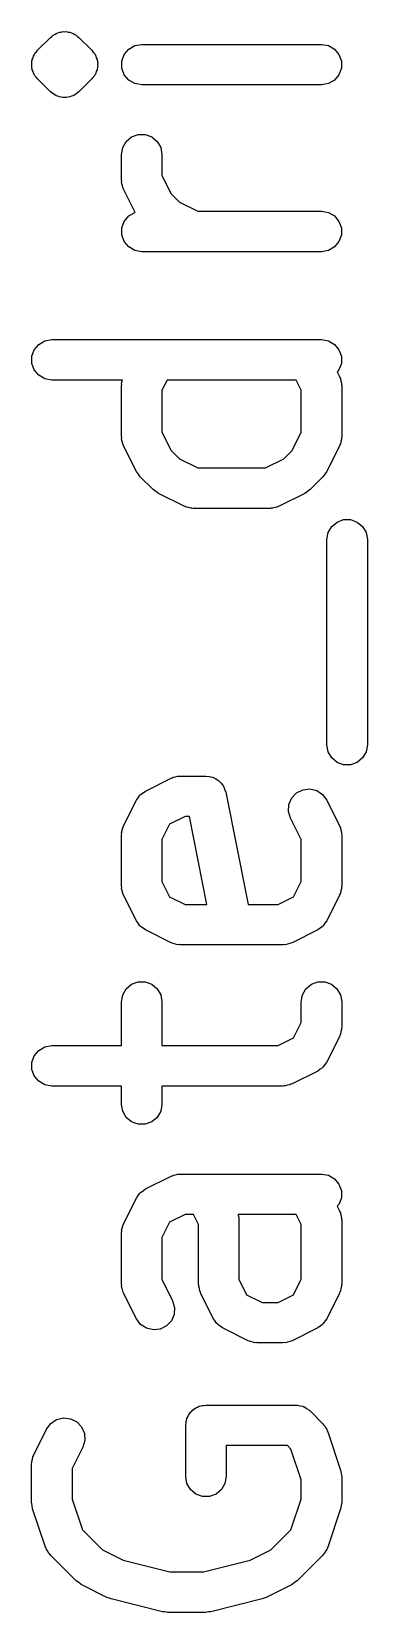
# Model space of a CAD drawing. Extents: x 1 to 57, y -99 to 45.
# Drawn here: x 9.38 to 10.62, y -37.24 to -31.38 of the extents above; entities that cross this region are included whole.
import ezdxf

# ---------------------------------------------------------------- set-up
doc = ezdxf.new("R2010")
doc.units = 0
doc.header["$MEASUREMENT"] = 0
doc.layers.add('BLACK', color=7, linetype='CONTINUOUS')

msp = doc.modelspace()

# ---------------------------------------------------------------- linework, layer by layer
at = {"layer": 'Black'}
for p, q in [((9.39935, -31.447), (9.44697, -31.3993)), ((9.44697, -31.3993), (9.45234, -31.3956)), ((9.45234, -31.3956), (9.45698, -31.3909)), ((9.45698, -31.3909), (9.46293, -31.3882)), ((9.46293, -31.3882), (9.4683, -31.3844)), ((9.4683, -31.3844), (9.47464, -31.3827)), ((9.47464, -31.3827), (9.48059, -31.3799)), ((9.48059, -31.3799), (9.48713, -31.3794)), ((9.48713, -31.3794), (9.49346, -31.3777)), ((9.49346, -31.3777), (9.5, -31.3782)), ((9.5, -31.3782), (9.50654, -31.3777)), ((9.50654, -31.3777), (9.51287, -31.3794)), ((9.51287, -31.3794), (9.51941, -31.3799)), ((9.51941, -31.3799), (9.52536, -31.3827)), ((9.52536, -31.3827), (9.5317, -31.3844)), ((9.5317, -31.3844), (9.53707, -31.3882)), ((9.53707, -31.3882), (9.54302, -31.3909)), ((9.54302, -31.3909), (9.54766, -31.3956)), ((9.54766, -31.3956), (9.55303, -31.3993)), ((9.55303, -31.3993), (9.60065, -31.447)), ((9.7375, -31.4425), (9.76006, -31.4295)), ((9.76006, -31.4295), (9.78571, -31.425)), ((9.78571, -31.425), (10.4524, -31.425)), ((10.4524, -31.425), (10.478, -31.4295)), ((10.478, -31.4295), (10.5006, -31.4425)), ((9.37852, -31.487), (9.37965, -31.4839)), ((9.37852, -31.4903), (9.37852, -31.487)), ((9.37965, -31.4839), (9.37994, -31.4806)), ((9.37994, -31.4806), (9.38271, -31.4746)), ((9.38271, -31.4746), (9.38441, -31.4683)), ((9.38441, -31.4683), (9.3863, -31.4656)), ((9.3863, -31.4656), (9.38743, -31.4625)), ((9.38743, -31.4625), (9.38955, -31.46)), ((9.38955, -31.46), (9.39094, -31.457)), ((9.39094, -31.457), (9.39559, -31.4523)), ((9.39559, -31.4523), (9.39935, -31.447)), ((9.60065, -31.447), (9.60441, -31.4523)), ((9.60441, -31.4523), (9.60906, -31.457)), ((9.60906, -31.457), (9.61045, -31.46)), ((9.61045, -31.46), (9.61257, -31.4625)), ((9.61257, -31.4625), (9.6137, -31.4656)), ((9.6137, -31.4656), (9.61559, -31.4683)), ((9.61559, -31.4683), (9.61729, -31.4746)), ((9.61729, -31.4746), (9.62006, -31.4806)), ((9.62006, -31.4806), (9.62035, -31.4839)), ((9.62035, -31.4839), (9.62148, -31.487)), ((9.62148, -31.487), (9.62148, -31.4903)), ((9.71185, -31.487), (9.72076, -31.4625)), ((9.71185, -31.513), (9.71185, -31.487)), ((9.72076, -31.4625), (9.7375, -31.4425)), ((10.5006, -31.4425), (10.5173, -31.4625)), ((10.5173, -31.4625), (10.5262, -31.487)), ((10.5262, -31.487), (10.5262, -31.513)), ((9.37767, -31.4935), (9.37852, -31.4903)), ((9.37824, -31.5), (9.37767, -31.4935)), ((9.37767, -31.5065), (9.37824, -31.5)), ((9.37852, -31.5097), (9.37767, -31.5065)), ((9.37852, -31.513), (9.37852, -31.5097)), ((9.37965, -31.5161), (9.37852, -31.513)), ((9.37994, -31.5194), (9.37965, -31.5161)), ((9.38271, -31.5254), (9.37994, -31.5194)), ((9.38441, -31.5317), (9.38271, -31.5254)), ((9.3863, -31.5344), (9.38441, -31.5317)), ((9.38743, -31.5375), (9.3863, -31.5344)), ((9.38955, -31.54), (9.38743, -31.5375)), ((9.39094, -31.543), (9.38955, -31.54)), ((9.39559, -31.5477), (9.39094, -31.543)), ((9.39935, -31.553), (9.39559, -31.5477)), ((9.60441, -31.5477), (9.60065, -31.553)), ((9.60906, -31.543), (9.60441, -31.5477)), ((9.61045, -31.54), (9.60906, -31.543)), ((9.61257, -31.5375), (9.61045, -31.54)), ((9.6137, -31.5344), (9.61257, -31.5375)), ((9.61559, -31.5317), (9.6137, -31.5344)), ((9.61729, -31.5254), (9.61559, -31.5317)), ((9.62006, -31.5194), (9.61729, -31.5254)), ((9.62035, -31.5161), (9.62006, -31.5194)), ((9.62148, -31.513), (9.62035, -31.5161)), ((9.62148, -31.4903), (9.62233, -31.4935)), ((9.62233, -31.5065), (9.62148, -31.5097)), ((9.62148, -31.5097), (9.62148, -31.513)), ((9.62233, -31.4935), (9.62176, -31.5)), ((9.62176, -31.5), (9.62233, -31.5065)), ((9.72076, -31.5375), (9.71185, -31.513)), ((9.7375, -31.5575), (9.72076, -31.5375)), ((10.5173, -31.5375), (10.5006, -31.5575)), ((10.5262, -31.513), (10.5173, -31.5375)), ((9.44697, -31.6007), (9.39935, -31.553)), ((9.45234, -31.6044), (9.44697, -31.6007)), ((9.45698, -31.6091), (9.45234, -31.6044)), ((9.54766, -31.6044), (9.54302, -31.6091)), ((9.55303, -31.6007), (9.54766, -31.6044)), ((9.60065, -31.553), (9.55303, -31.6007)), ((9.76006, -31.5705), (9.7375, -31.5575)), ((9.78571, -31.575), (9.76006, -31.5705)), ((10.4524, -31.575), (9.78571, -31.575)), ((10.478, -31.5705), (10.4524, -31.575)), ((10.5006, -31.5575), (10.478, -31.5705)), ((9.46293, -31.6118), (9.45698, -31.6091)), ((9.4683, -31.6156), (9.46293, -31.6118)), ((9.47464, -31.6173), (9.4683, -31.6156)), ((9.48059, -31.6201), (9.47464, -31.6173)), ((9.48713, -31.6206), (9.48059, -31.6201)), ((9.49346, -31.6223), (9.48713, -31.6206)), ((9.5, -31.6218), (9.49346, -31.6223)), ((9.50654, -31.6223), (9.5, -31.6218)), ((9.51287, -31.6206), (9.50654, -31.6223)), ((9.51941, -31.6201), (9.51287, -31.6206)), ((9.52536, -31.6173), (9.51941, -31.6201)), ((9.5317, -31.6156), (9.52536, -31.6173)), ((9.53707, -31.6118), (9.5317, -31.6156)), ((9.54302, -31.6091), (9.53707, -31.6118)), ((9.72826, -31.7851), (9.74821, -31.7684)), ((9.74821, -31.7684), (9.77269, -31.7595)), ((9.77269, -31.7595), (9.79874, -31.7595)), ((9.79874, -31.7595), (9.82321, -31.7684)), ((9.82321, -31.7684), (9.84317, -31.7851)), ((9.71071, -31.8333), (9.71524, -31.8077)), ((9.71071, -31.9286), (9.71071, -31.8333)), ((9.71524, -31.8077), (9.72826, -31.7851)), ((9.84317, -31.7851), (9.85619, -31.8077)), ((9.85619, -31.8077), (9.86071, -31.8333)), ((9.86071, -31.8333), (9.86071, -31.9109)), ((9.71146, -31.9328), (9.71071, -31.9286)), ((9.71121, -31.9371), (9.71146, -31.9328)), ((9.71371, -31.9456), (9.71121, -31.9371)), ((9.71524, -31.9542), (9.71371, -31.9456)), ((9.7174, -31.958), (9.71524, -31.9542)), ((9.71863, -31.9621), (9.7174, -31.958)), ((9.86071, -31.9109), (9.89497, -31.9794)), ((9.76171, -32.0483), (9.71863, -31.9621)), ((9.89497, -31.9794), (9.92538, -32.0098)), ((9.92538, -32.0098), (9.9939, -32.044)), ((9.72076, -32.0815), (9.7375, -32.0616)), ((9.7375, -32.0616), (9.76006, -32.0486)), ((9.76006, -32.0486), (9.76171, -32.0483)), ((9.9939, -32.044), (10.4524, -32.044)), ((10.4524, -32.044), (10.478, -32.0486)), ((10.478, -32.0486), (10.5006, -32.0616)), ((10.5006, -32.0616), (10.5173, -32.0815)), ((9.71185, -32.106), (9.72076, -32.0815)), ((9.71185, -32.1321), (9.71185, -32.106)), ((9.72076, -32.1565), (9.71185, -32.1321)), ((10.5173, -32.0815), (10.5262, -32.106)), ((10.5262, -32.1321), (10.5173, -32.1565)), ((10.5262, -32.106), (10.5262, -32.1321)), ((9.7375, -32.1765), (9.72076, -32.1565)), ((9.76006, -32.1895), (9.7375, -32.1765)), ((9.78571, -32.194), (9.76006, -32.1895)), ((10.478, -32.1895), (10.4524, -32.194)), ((10.5006, -32.1765), (10.478, -32.1895)), ((10.5173, -32.1565), (10.5006, -32.1765)), ((10.4524, -32.194), (9.78571, -32.194)), ((9.38743, -32.5577), (9.40417, -32.5378)), ((9.40417, -32.5378), (9.42673, -32.5248)), ((9.42673, -32.5248), (9.45238, -32.5202)), ((9.45238, -32.5202), (10.4524, -32.5202)), ((10.4524, -32.5202), (10.478, -32.5248)), ((10.478, -32.5248), (10.5006, -32.5378)), ((10.5006, -32.5378), (10.5173, -32.5577)), ((9.37852, -32.5822), (9.38743, -32.5577)), ((9.37852, -32.6083), (9.37852, -32.5822)), ((10.5173, -32.5577), (10.5262, -32.5822)), ((10.5262, -32.5822), (10.5262, -32.6083)), ((9.38743, -32.6327), (9.37852, -32.6083)), ((9.40417, -32.6527), (9.38743, -32.6327)), ((9.42673, -32.6657), (9.40417, -32.6527)), ((10.5173, -32.6327), (10.5111, -32.6402)), ((10.5111, -32.6402), (10.5195, -32.6569)), ((10.5262, -32.6083), (10.5173, -32.6327)), ((10.5195, -32.6569), (10.5207, -32.6611)), ((10.5207, -32.6611), (10.5229, -32.6648)), ((9.45238, -32.6702), (9.42673, -32.6657)), ((9.71428, -32.6702), (9.45238, -32.6702)), ((9.71071, -32.6905), (9.71146, -32.6862)), ((9.71071, -32.881), (9.71071, -32.6905)), ((9.71121, -32.6819), (9.71371, -32.6735)), ((9.71146, -32.6862), (9.71121, -32.6819)), ((9.71371, -32.6735), (9.71428, -32.6702)), ((9.87969, -32.6702), (9.86071, -32.7082)), ((9.86071, -32.7082), (9.86071, -32.8632)), ((10.3584, -32.6702), (9.87969, -32.6702)), ((10.3774, -32.7082), (10.3584, -32.6702)), ((10.3774, -32.8632), (10.3774, -32.7082)), ((10.5229, -32.6648), (10.5244, -32.6735)), ((10.5244, -32.6735), (10.5269, -32.6819)), ((10.5269, -32.6819), (10.5266, -32.6862)), ((10.5266, -32.6862), (10.5274, -32.6905)), ((10.5274, -32.6905), (10.5274, -32.881)), ((9.71146, -32.8852), (9.71071, -32.881)), ((9.71121, -32.8895), (9.71146, -32.8852)), ((9.71371, -32.8979), (9.71121, -32.8895)), ((9.86071, -32.8632), (9.89497, -32.9318)), ((10.3431, -32.9318), (10.3774, -32.8632)), ((10.5269, -32.8895), (10.5244, -32.8979)), ((10.5274, -32.881), (10.5266, -32.8852)), ((10.5266, -32.8852), (10.5269, -32.8895)), ((9.71524, -32.9066), (9.71371, -32.8979)), ((9.7174, -32.9104), (9.71524, -32.9066)), ((9.71863, -32.9145), (9.7174, -32.9104)), ((9.76625, -33.0097), (9.71863, -32.9145)), ((9.89497, -32.9318), (9.92538, -32.9622)), ((10.3127, -32.9622), (10.3431, -32.9318)), ((10.5195, -32.9145), (10.4718, -33.0097)), ((10.5207, -32.9104), (10.5195, -32.9145)), ((10.5229, -32.9066), (10.5207, -32.9104)), ((10.5244, -32.8979), (10.5229, -32.9066)), ((9.77341, -33.0194), (9.76625, -33.0097)), ((9.92538, -32.9622), (9.9939, -32.9964)), ((9.9939, -32.9964), (10.2442, -32.9964)), ((10.2442, -32.9964), (10.3127, -32.9622)), ((10.4718, -33.0097), (10.4647, -33.0194)), ((9.7803, -33.0292), (9.77341, -33.0194)), ((9.82792, -33.0768), (9.7803, -33.0292)), ((10.4578, -33.0292), (10.4102, -33.0768)), ((10.4647, -33.0194), (10.4578, -33.0292)), ((9.83775, -33.0837), (9.82792, -33.0768)), ((9.84741, -33.0909), (9.83775, -33.0837)), ((9.94265, -33.1385), (9.84741, -33.0909)), ((10.3907, -33.0909), (10.2954, -33.1385)), ((10.4003, -33.0837), (10.3907, -33.0909)), ((10.4102, -33.0768), (10.4003, -33.0837)), ((9.94679, -33.1397), (9.94265, -33.1385)), ((9.95054, -33.1419), (9.94679, -33.1397)), ((9.95919, -33.1434), (9.95054, -33.1419)), ((9.96762, -33.1459), (9.95919, -33.1434)), ((9.97193, -33.1457), (9.96762, -33.1459)), ((9.97619, -33.1464), (9.97193, -33.1457)), ((10.2619, -33.1464), (9.97619, -33.1464)), ((10.2662, -33.1457), (10.2619, -33.1464)), ((10.2705, -33.1459), (10.2662, -33.1457)), ((10.2789, -33.1434), (10.2705, -33.1459)), ((10.2876, -33.1419), (10.2789, -33.1434)), ((10.2913, -33.1397), (10.2876, -33.1419)), ((10.2954, -33.1385), (10.2913, -33.1397)), ((10.5101, -33.197), (10.5346, -33.188)), ((10.5346, -33.188), (10.5606, -33.188)), ((10.5606, -33.188), (10.5851, -33.197)), ((10.4726, -33.2619), (10.4771, -33.2363)), ((10.4771, -33.2363), (10.4902, -33.2137)), ((10.4902, -33.2137), (10.5101, -33.197)), ((10.5851, -33.197), (10.6051, -33.2137)), ((10.6051, -33.2137), (10.6181, -33.2363)), ((10.6181, -33.2363), (10.6226, -33.2619)), ((10.4726, -34.0238), (10.4726, -33.2619)), ((10.6226, -33.2619), (10.6226, -34.0238)), ((10.4771, -34.0495), (10.4726, -34.0238)), ((10.4902, -34.072), (10.4771, -34.0495)), ((10.6181, -34.0495), (10.6051, -34.072)), ((10.6226, -34.0238), (10.6181, -34.0495)), ((10.5101, -34.0888), (10.4902, -34.072)), ((10.5346, -34.0977), (10.5101, -34.0888)), ((10.5606, -34.0977), (10.5346, -34.0977)), ((10.5851, -34.0888), (10.5606, -34.0977)), ((10.6051, -34.072), (10.5851, -34.0888)), ((9.79979, -34.1948), (9.89503, -34.1472)), ((9.89503, -34.1472), (9.89917, -34.146)), ((9.89917, -34.146), (9.90292, -34.1438)), ((9.90292, -34.1438), (9.91157, -34.1423)), ((9.91157, -34.1423), (9.92, -34.1398)), ((9.92, -34.1398), (9.92431, -34.14)), ((9.92431, -34.14), (9.92857, -34.1393)), ((9.92857, -34.1393), (10.0238, -34.1393)), ((10.0238, -34.1393), (10.0358, -34.1414)), ((10.0358, -34.1414), (10.0478, -34.1432)), ((10.0478, -34.1432), (10.0486, -34.1437)), ((10.0486, -34.1437), (10.0495, -34.1438)), ((10.0495, -34.1438), (10.06, -34.1499)), ((10.06, -34.1499), (10.0707, -34.1557)), ((10.0707, -34.1557), (10.0713, -34.1564)), ((10.0713, -34.1564), (10.072, -34.1568)), ((10.072, -34.1568), (10.0798, -34.1661)), ((10.0798, -34.1661), (10.0879, -34.1753)), ((10.0879, -34.1753), (10.0882, -34.1761)), ((10.0882, -34.1761), (10.0888, -34.1768)), ((10.0888, -34.1768), (10.0929, -34.1882)), ((10.3834, -34.19), (10.4093, -34.187)), ((10.4093, -34.187), (10.4346, -34.1931)), ((9.71863, -34.3236), (9.76625, -34.2284)), ((9.76625, -34.2284), (9.77281, -34.2195)), ((9.77281, -34.2195), (9.77887, -34.2103)), ((9.77887, -34.2103), (9.78053, -34.2091)), ((9.78053, -34.2091), (9.78177, -34.2074)), ((9.78177, -34.2074), (9.79095, -34.2014)), ((9.79095, -34.2014), (9.79979, -34.1948)), ((10.0929, -34.1882), (10.0974, -34.1996)), ((10.0974, -34.1996), (10.1805, -34.6155)), ((10.3303, -34.2705), (10.3318, -34.2445)), ((10.3318, -34.2445), (10.3422, -34.2206)), ((10.3422, -34.2206), (10.3601, -34.2017)), ((10.3601, -34.2017), (10.3834, -34.19)), ((10.4346, -34.1931), (10.4563, -34.2074)), ((10.4563, -34.2074), (10.4718, -34.2284)), ((10.4718, -34.2284), (10.5195, -34.3236)), ((9.94628, -34.2893), (9.88923, -34.3178)), ((9.96232, -34.2893), (9.94628, -34.2893)), ((10.0276, -34.6155), (9.96232, -34.2893)), ((10.3377, -34.2954), (10.3303, -34.2705)), ((10.3774, -34.3748), (10.3377, -34.2954)), ((9.71071, -34.3571), (9.71146, -34.3529)), ((9.71071, -34.5476), (9.71071, -34.3571)), ((9.71121, -34.3486), (9.71371, -34.3401)), ((9.71146, -34.3529), (9.71121, -34.3486)), ((9.71371, -34.3401), (9.71524, -34.3315)), ((9.71524, -34.3315), (9.7174, -34.3277)), ((9.7174, -34.3277), (9.71863, -34.3236)), ((9.88923, -34.3178), (9.86071, -34.3748)), ((10.5195, -34.3236), (10.5207, -34.3277)), ((10.5207, -34.3277), (10.5229, -34.3315)), ((10.5229, -34.3315), (10.5244, -34.3401)), ((10.5244, -34.3401), (10.5269, -34.3486)), ((10.5269, -34.3486), (10.5266, -34.3529)), ((10.5266, -34.3529), (10.5274, -34.3571)), ((10.5274, -34.3571), (10.5274, -34.5476)), ((9.86071, -34.3748), (9.86071, -34.5299)), ((10.3774, -34.5299), (10.3774, -34.3748)), ((9.86071, -34.5299), (9.88923, -34.587)), ((10.3489, -34.587), (10.3774, -34.5299)), ((9.71146, -34.5519), (9.71071, -34.5476)), ((9.71121, -34.5562), (9.71146, -34.5519)), ((9.71371, -34.5646), (9.71121, -34.5562)), ((9.71524, -34.5733), (9.71371, -34.5646)), ((9.7174, -34.577), (9.71524, -34.5733)), ((9.71863, -34.5812), (9.7174, -34.577)), ((9.76625, -34.6764), (9.71863, -34.5812)), ((9.88923, -34.587), (9.94628, -34.6155)), ((10.2918, -34.6155), (10.3489, -34.587)), ((10.5195, -34.5812), (10.4718, -34.6764)), ((10.5207, -34.577), (10.5195, -34.5812)), ((10.5229, -34.5733), (10.5207, -34.577)), ((10.5244, -34.5646), (10.5229, -34.5733)), ((10.5269, -34.5562), (10.5244, -34.5646)), ((10.5274, -34.5476), (10.5266, -34.5519)), ((10.5266, -34.5519), (10.5269, -34.5562)), ((9.94628, -34.6155), (10.0276, -34.6155)), ((10.1805, -34.6155), (10.2918, -34.6155)), ((9.77281, -34.6852), (9.76625, -34.6764)), ((9.77887, -34.6944), (9.77281, -34.6852)), ((9.78053, -34.6957), (9.77887, -34.6944)), ((9.78177, -34.6973), (9.78053, -34.6957)), ((9.79095, -34.7034), (9.78177, -34.6973)), ((9.79979, -34.7099), (9.79095, -34.7034)), ((9.89503, -34.7576), (9.79979, -34.7099)), ((10.4383, -34.7099), (10.3431, -34.7576)), ((10.4471, -34.7034), (10.4383, -34.7099)), ((10.4563, -34.6973), (10.4471, -34.7034)), ((10.4576, -34.6957), (10.4563, -34.6973)), ((10.4592, -34.6944), (10.4576, -34.6957)), ((10.4653, -34.6852), (10.4592, -34.6944)), ((10.4718, -34.6764), (10.4653, -34.6852)), ((9.89917, -34.7588), (9.89503, -34.7576)), ((9.90292, -34.761), (9.89917, -34.7588)), ((9.91157, -34.7625), (9.90292, -34.761)), ((9.92, -34.765), (9.91157, -34.7625)), ((9.92431, -34.7647), (9.92, -34.765)), ((9.92857, -34.7655), (9.92431, -34.7647)), ((10.3095, -34.7655), (9.92857, -34.7655)), ((10.3138, -34.7647), (10.3095, -34.7655)), ((10.3181, -34.765), (10.3138, -34.7647)), ((10.3265, -34.7625), (10.3181, -34.765)), ((10.3352, -34.761), (10.3265, -34.7625)), ((10.3389, -34.7588), (10.3352, -34.761)), ((10.3431, -34.7576), (10.3389, -34.7588)), ((9.71524, -34.9505), (9.72826, -34.928)), ((9.72826, -34.928), (9.74821, -34.9112)), ((9.74821, -34.9112), (9.77269, -34.9023)), ((9.77269, -34.9023), (9.79874, -34.9023)), ((9.79874, -34.9023), (9.82321, -34.9112)), ((9.82321, -34.9112), (9.84317, -34.928)), ((9.84317, -34.928), (9.85619, -34.9505)), ((10.3819, -34.9505), (10.3949, -34.928)), ((10.3949, -34.928), (10.4149, -34.9112)), ((10.4149, -34.9112), (10.4394, -34.9023)), ((10.4394, -34.9023), (10.4654, -34.9023)), ((10.4654, -34.9023), (10.4899, -34.9112)), ((10.4899, -34.9112), (10.5098, -34.928)), ((10.5098, -34.928), (10.5229, -34.9505)), ((9.71071, -34.9762), (9.71524, -34.9505)), ((9.71071, -35.1393), (9.71071, -34.9762)), ((9.85619, -34.9505), (9.86071, -34.9762)), ((9.86071, -34.9762), (9.86071, -35.1393)), ((10.3774, -34.9762), (10.3819, -34.9505)), ((10.3774, -35.0537), (10.3774, -34.9762)), ((10.5229, -34.9505), (10.5274, -34.9762)), ((10.5274, -34.9762), (10.5274, -35.0714)), ((10.3489, -35.1108), (10.3774, -35.0537)), ((10.2918, -35.1393), (10.3489, -35.1108)), ((10.5195, -35.105), (10.4718, -35.2002)), ((10.5207, -35.1008), (10.5195, -35.105)), ((10.5229, -35.0971), (10.5207, -35.1008)), ((10.5244, -35.0884), (10.5229, -35.0971)), ((10.5269, -35.08), (10.5244, -35.0884)), ((10.5274, -35.0714), (10.5266, -35.0757)), ((10.5266, -35.0757), (10.5269, -35.08)), ((9.37852, -35.2013), (9.38743, -35.1768)), ((9.38743, -35.1768), (9.40417, -35.1568)), ((9.40417, -35.1568), (9.42673, -35.1438)), ((9.42673, -35.1438), (9.45238, -35.1393)), ((9.45238, -35.1393), (9.71071, -35.1393)), ((9.86071, -35.1393), (10.2918, -35.1393)), ((9.37852, -35.2273), (9.37852, -35.2013)), ((9.38743, -35.2518), (9.37852, -35.2273)), ((10.4383, -35.2338), (10.3431, -35.2814)), ((10.4471, -35.2272), (10.4383, -35.2338)), ((10.4563, -35.2211), (10.4471, -35.2272)), ((10.4576, -35.2195), (10.4563, -35.2211)), ((10.4592, -35.2182), (10.4576, -35.2195)), ((10.4653, -35.209), (10.4592, -35.2182)), ((10.4718, -35.2002), (10.4653, -35.209)), ((9.40417, -35.2717), (9.38743, -35.2518)), ((9.42673, -35.2848), (9.40417, -35.2717)), ((9.45238, -35.2893), (9.42673, -35.2848)), ((9.71071, -35.2893), (9.45238, -35.2893)), ((9.71071, -35.3571), (9.71071, -35.2893)), ((10.3095, -35.2893), (9.86071, -35.2893)), ((9.86071, -35.2893), (9.86071, -35.3571)), ((10.3138, -35.2885), (10.3095, -35.2893)), ((10.3181, -35.2888), (10.3138, -35.2885)), ((10.3265, -35.2863), (10.3181, -35.2888)), ((10.3352, -35.2848), (10.3265, -35.2863)), ((10.3389, -35.2826), (10.3352, -35.2848)), ((10.3431, -35.2814), (10.3389, -35.2826)), ((9.71524, -35.3828), (9.71071, -35.3571)), ((9.86071, -35.3571), (9.85619, -35.3828)), ((9.72826, -35.4054), (9.71524, -35.3828)), ((9.74821, -35.4221), (9.72826, -35.4054)), ((9.84317, -35.4054), (9.82321, -35.4221)), ((9.85619, -35.3828), (9.84317, -35.4054)), ((9.77269, -35.431), (9.74821, -35.4221)), ((9.79874, -35.431), (9.77269, -35.431)), ((9.82321, -35.4221), (9.79874, -35.431)), ((9.79979, -35.671), (9.89503, -35.6234)), ((9.89503, -35.6234), (9.89917, -35.6222)), ((9.89917, -35.6222), (9.90292, -35.62)), ((9.90292, -35.62), (9.91157, -35.6185)), ((9.91157, -35.6185), (9.92, -35.616)), ((9.92, -35.616), (9.92431, -35.6162)), ((9.92431, -35.6162), (9.92857, -35.6155)), ((9.92857, -35.6155), (10.4524, -35.6155)), ((10.4524, -35.6155), (10.478, -35.62)), ((10.478, -35.62), (10.5006, -35.633)), ((10.5006, -35.633), (10.5173, -35.653)), ((10.5173, -35.653), (10.5262, -35.6775)), ((9.71863, -35.7998), (9.76625, -35.7046)), ((9.76625, -35.7046), (9.77281, -35.6957)), ((9.77281, -35.6957), (9.77887, -35.6865)), ((9.77887, -35.6865), (9.78053, -35.6853)), ((9.78053, -35.6853), (9.78177, -35.6836)), ((9.78177, -35.6836), (9.79095, -35.6776)), ((9.79095, -35.6776), (9.79979, -35.671)), ((10.5262, -35.7035), (10.5173, -35.728)), ((10.5262, -35.6775), (10.5262, -35.7035)), ((9.94628, -35.7655), (9.88923, -35.794)), ((9.97746, -35.7655), (9.94628, -35.7655)), ((9.99643, -35.8034), (9.97746, -35.7655)), ((10.1429, -35.7655), (10.1434, -35.7687)), ((10.3584, -35.7655), (10.1429, -35.7655)), ((10.1434, -35.7687), (10.1459, -35.7771)), ((10.3774, -35.8034), (10.3584, -35.7655)), ((10.5173, -35.728), (10.5111, -35.7354)), ((10.5111, -35.7354), (10.5195, -35.7522)), ((10.5195, -35.7522), (10.5207, -35.7563)), ((10.5207, -35.7563), (10.5229, -35.7601)), ((10.5229, -35.7601), (10.5244, -35.7687)), ((10.5244, -35.7687), (10.5269, -35.7771)), ((9.71121, -35.8248), (9.71371, -35.8163)), ((9.71146, -35.8291), (9.71121, -35.8248)), ((9.71371, -35.8163), (9.71524, -35.8077)), ((9.71524, -35.8077), (9.7174, -35.8039)), ((9.7174, -35.8039), (9.71863, -35.7998)), ((9.88923, -35.794), (9.86071, -35.851)), ((9.99643, -36.0238), (9.99643, -35.8034)), ((10.1459, -35.7771), (10.1457, -35.7815)), ((10.1457, -35.7815), (10.1464, -35.7857)), ((10.1464, -35.7857), (10.1464, -36.0061)), ((10.3774, -36.0061), (10.3774, -35.8034)), ((10.5269, -35.7771), (10.5266, -35.7815)), ((10.5266, -35.7815), (10.5274, -35.7857)), ((10.5274, -35.7857), (10.5274, -36.0238)), ((9.71071, -35.8333), (9.71146, -35.8291)), ((9.71071, -36.0238), (9.71071, -35.8333)), ((9.86071, -35.851), (9.86071, -36.0061)), ((9.71146, -36.0281), (9.71071, -36.0238)), ((9.71121, -36.0324), (9.71146, -36.0281)), ((9.71371, -36.0408), (9.71121, -36.0324)), ((9.71524, -36.0495), (9.71371, -36.0408)), ((9.7174, -36.0532), (9.71524, -36.0495)), ((9.71863, -36.0574), (9.7174, -36.0532)), ((9.76625, -36.1526), (9.71863, -36.0574)), ((9.86071, -36.0061), (9.90041, -36.0855)), ((9.99718, -36.0281), (9.99643, -36.0238)), ((9.99692, -36.0324), (9.99718, -36.0281)), ((9.99942, -36.0408), (9.99692, -36.0324)), ((10.001, -36.0495), (9.99942, -36.0408)), ((10.0031, -36.0532), (10.001, -36.0495)), ((10.0043, -36.0574), (10.0031, -36.0532)), ((10.052, -36.1526), (10.0043, -36.0574)), ((10.1464, -36.0061), (10.1749, -36.0631)), ((10.1749, -36.0631), (10.232, -36.0917)), ((10.2918, -36.0917), (10.3489, -36.0631)), ((10.3489, -36.0631), (10.3774, -36.0061)), ((10.5195, -36.0574), (10.4718, -36.1526)), ((10.5207, -36.0532), (10.5195, -36.0574)), ((10.5229, -36.0495), (10.5207, -36.0532)), ((10.5244, -36.0408), (10.5229, -36.0495)), ((10.5269, -36.0324), (10.5244, -36.0408)), ((10.5274, -36.0238), (10.5266, -36.0281)), ((10.5266, -36.0281), (10.5269, -36.0324)), ((9.90041, -36.0855), (9.90784, -36.1105)), ((9.90784, -36.1105), (9.90628, -36.1365)), ((10.232, -36.0917), (10.2918, -36.0917)), ((9.78177, -36.1735), (9.76625, -36.1526)), ((9.8035, -36.1879), (9.78177, -36.1735)), ((9.87801, -36.1793), (9.85471, -36.1909)), ((9.89592, -36.1604), (9.87801, -36.1793)), ((9.90628, -36.1365), (9.89592, -36.1604)), ((10.0585, -36.1614), (10.052, -36.1526)), ((10.0646, -36.1706), (10.0585, -36.1614)), ((10.0662, -36.1718), (10.0646, -36.1706)), ((10.0675, -36.1735), (10.0662, -36.1718)), ((10.0767, -36.1796), (10.0675, -36.1735)), ((10.0855, -36.1861), (10.0767, -36.1796)), ((10.4471, -36.1796), (10.4383, -36.1861)), ((10.4563, -36.1735), (10.4471, -36.1796)), ((10.4576, -36.1718), (10.4563, -36.1735)), ((10.4592, -36.1706), (10.4576, -36.1718)), ((10.4653, -36.1614), (10.4592, -36.1706)), ((10.4718, -36.1526), (10.4653, -36.1614)), ((9.82884, -36.1939), (9.8035, -36.1879)), ((9.85471, -36.1909), (9.82884, -36.1939)), ((10.1807, -36.2338), (10.0855, -36.1861)), ((10.1849, -36.235), (10.1807, -36.2338)), ((10.1886, -36.2371), (10.1849, -36.235)), ((10.1973, -36.2387), (10.1886, -36.2371)), ((10.2057, -36.2412), (10.1973, -36.2387)), ((10.3265, -36.2387), (10.3181, -36.2412)), ((10.3352, -36.2371), (10.3265, -36.2387)), ((10.3389, -36.235), (10.3352, -36.2371)), ((10.3431, -36.2338), (10.3389, -36.235)), ((10.4383, -36.1861), (10.3431, -36.2338)), ((10.21, -36.2409), (10.2057, -36.2412)), ((10.2143, -36.2417), (10.21, -36.2409)), ((10.3095, -36.2417), (10.2143, -36.2417)), ((10.3138, -36.2409), (10.3095, -36.2417)), ((10.3181, -36.2412), (10.3138, -36.2409)), ((10.0046, -36.476), (10.0108, -36.4738)), ((10.0108, -36.4738), (10.0174, -36.4738)), ((10.0174, -36.4738), (10.0238, -36.4726)), ((10.0238, -36.4726), (10.3571, -36.4726)), ((10.3571, -36.4726), (10.3604, -36.4732)), ((10.3604, -36.4732), (10.3637, -36.4729)), ((10.3637, -36.4729), (10.3731, -36.4754)), ((9.44843, -36.5408), (9.47017, -36.5264)), ((9.47017, -36.5264), (9.49551, -36.5204)), ((9.49551, -36.5204), (9.52138, -36.5234)), ((9.52138, -36.5234), (9.54468, -36.535)), ((9.94995, -36.5346), (9.95219, -36.5284)), ((9.95219, -36.5284), (9.95333, -36.522)), ((9.95333, -36.522), (9.95661, -36.5163)), ((9.95661, -36.5163), (9.95886, -36.5101)), ((9.95886, -36.5101), (9.96308, -36.5051)), ((9.96308, -36.5051), (9.96636, -36.4994)), ((9.96636, -36.4994), (9.97138, -36.4952)), ((9.97138, -36.4952), (9.9756, -36.4902)), ((9.9756, -36.4902), (9.98128, -36.4869)), ((9.98128, -36.4869), (9.98631, -36.4827)), ((9.98631, -36.4827), (9.99248, -36.4804)), ((9.99248, -36.4804), (9.99816, -36.4771)), ((9.99816, -36.4771), (10.0046, -36.476)), ((10.3731, -36.4754), (10.3828, -36.4771)), ((10.3828, -36.4771), (10.3857, -36.4788)), ((10.3857, -36.4788), (10.3888, -36.4796)), ((10.3888, -36.4796), (10.3969, -36.4853)), ((10.3969, -36.4853), (10.4054, -36.4902)), ((10.4054, -36.4902), (10.4075, -36.4927)), ((10.4075, -36.4927), (10.4102, -36.4946)), ((10.4102, -36.4946), (10.4578, -36.5422)), ((9.3853, -36.6569), (9.43292, -36.5617)), ((9.43292, -36.5617), (9.44843, -36.5408)), ((9.54468, -36.535), (9.56259, -36.5539)), ((9.56259, -36.5539), (9.57295, -36.5778)), ((9.57295, -36.5778), (9.57451, -36.6038)), ((9.94881, -36.5476), (9.94995, -36.5412)), ((9.94881, -36.7381), (9.94881, -36.5476)), ((9.94995, -36.5412), (9.94995, -36.5346)), ((10.4578, -36.5422), (10.4603, -36.5457)), ((10.4603, -36.5457), (10.4635, -36.5486)), ((10.4635, -36.5486), (10.4677, -36.5563)), ((10.4677, -36.5563), (10.4727, -36.5635)), ((10.4727, -36.5635), (10.4739, -36.5677)), ((10.4739, -36.5677), (10.4759, -36.5715)), ((10.4759, -36.5715), (10.5235, -36.7144)), ((9.56708, -36.6288), (9.52738, -36.7082)), ((9.57451, -36.6038), (9.56708, -36.6288)), ((10.3261, -36.6226), (10.0988, -36.6226)), ((10.0988, -36.6226), (10.0988, -36.7381)), ((10.3392, -36.6358), (10.3261, -36.6226)), ((10.3774, -36.7503), (10.3392, -36.6358)), ((9.37738, -36.6905), (9.37813, -36.6862)), ((9.37738, -36.8333), (9.37738, -36.6905)), ((9.37787, -36.6819), (9.38038, -36.6735)), ((9.37813, -36.6862), (9.37787, -36.6819)), ((9.38038, -36.6735), (9.3819, -36.6648)), ((9.3819, -36.6648), (9.38407, -36.6611)), ((9.38407, -36.6611), (9.3853, -36.6569)), ((9.52738, -36.7082), (9.52738, -36.8212)), ((9.95333, -36.7637), (9.94881, -36.7381)), ((9.96636, -36.7863), (9.95333, -36.7637)), ((10.0943, -36.7637), (10.0813, -36.7863)), ((10.0988, -36.7381), (10.0943, -36.7637)), ((10.3774, -36.8212), (10.3774, -36.7503)), ((10.5235, -36.7144), (10.5253, -36.7263)), ((10.5253, -36.7263), (10.5274, -36.7381)), ((10.5274, -36.7381), (10.5274, -36.8333)), ((9.52738, -36.8212), (9.56555, -36.9357)), ((9.98631, -36.803), (9.96636, -36.7863)), ((10.0108, -36.812), (9.98631, -36.803)), ((10.0368, -36.812), (10.0108, -36.812)), ((10.0613, -36.803), (10.0368, -36.812)), ((10.0813, -36.7863), (10.0613, -36.803)), ((10.3392, -36.9357), (10.3774, -36.8212)), ((9.37947, -36.8452), (9.37738, -36.8333)), ((9.38123, -36.8571), (9.37947, -36.8452)), ((9.42885, -36.9999), (9.38123, -36.8571)), ((10.5235, -36.8571), (10.4759, -36.9999)), ((10.5253, -36.8452), (10.5235, -36.8571)), ((10.5274, -36.8333), (10.5253, -36.8452)), ((9.56555, -36.9357), (9.63966, -37.0098)), ((10.2651, -37.0098), (10.3392, -36.9357)), ((9.43091, -37.0037), (9.42885, -36.9999)), ((10.4759, -36.9999), (10.4739, -37.0037)), ((9.43203, -37.0079), (9.43091, -37.0037)), ((9.43706, -37.0151), (9.43203, -37.0079)), ((9.44125, -37.0228), (9.43706, -37.0151)), ((9.44449, -37.0257), (9.44125, -37.0228)), ((9.44697, -37.0292), (9.44449, -37.0257)), ((9.5422, -37.1245), (9.44697, -37.0292)), ((9.63966, -37.0098), (9.71665, -37.0483)), ((9.71665, -37.0483), (9.89019, -37.0917)), ((10.0146, -37.0917), (10.1881, -37.0483)), ((10.1881, -37.0483), (10.2651, -37.0098)), ((10.4578, -37.0292), (10.3626, -37.1245)), ((10.4603, -37.0257), (10.4578, -37.0292)), ((10.4635, -37.0228), (10.4603, -37.0257)), ((10.4677, -37.0151), (10.4635, -37.0228)), ((10.4727, -37.0079), (10.4677, -37.0151)), ((10.4739, -37.0037), (10.4727, -37.0079)), ((9.89019, -37.0917), (10.0146, -37.0917)), ((9.55205, -37.1314), (9.5422, -37.1245)), ((9.5617, -37.1385), (9.55205, -37.1314)), ((9.65693, -37.1861), (9.5617, -37.1385)), ((10.3431, -37.1385), (10.2478, -37.1861)), ((10.3527, -37.1313), (10.3431, -37.1385)), ((10.3626, -37.1245), (10.3527, -37.1313)), ((9.66479, -37.1885), (9.65693, -37.1861)), ((9.67229, -37.1918), (9.66479, -37.1885)), ((9.86276, -37.2394), (9.67229, -37.1918)), ((10.2325, -37.1918), (10.042, -37.2394)), ((10.24, -37.1885), (10.2325, -37.1918)), ((10.2478, -37.1861), (10.24, -37.1885)), ((9.87192, -37.2401), (9.86276, -37.2394)), ((9.88095, -37.2417), (9.87192, -37.2401)), ((10.0238, -37.2417), (9.88095, -37.2417)), ((10.0328, -37.2401), (10.0238, -37.2417)), ((10.042, -37.2394), (10.0328, -37.2401))]:
    msp.add_line(p, q, dxfattribs=at)

doc.saveas('drawing.dxf')
